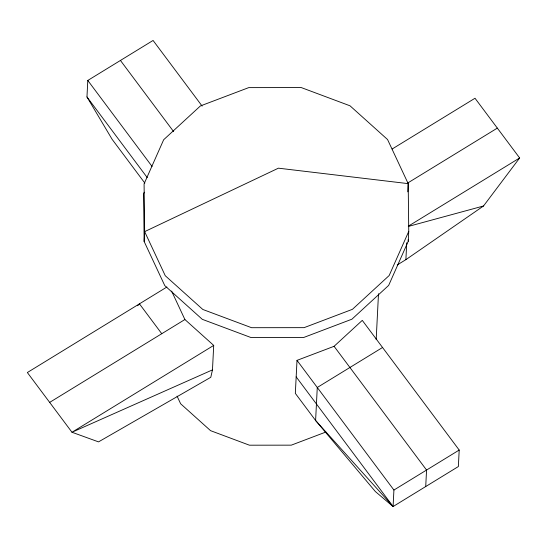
<?xml version="1.0" encoding="UTF-8"?>
<svg xmlns="http://www.w3.org/2000/svg" width="547" height="547" viewBox="0 0 547 547"><rect width="100%" height="100%" fill="white"/><g stroke="black" fill="none" stroke-linecap="round" stroke-linejoin="round"><path stroke-width="0.82" d="M144.832 183.088L112.128 139.328L86.966 96.949L87.8 80.45L153.078 40.457L202.13 106.091M144.148 241.5L144.647 231.634L144.08 183.881L163.662 139.745L200.414 105.94L248.735 87.623L301.267 87.575L350.018 105.803L387.563 139.54L408.192 183.635L408.753 231.395L408.253 241.254L388.671 285.397L351.926 319.195L303.606 337.52L251.066 337.567L202.315 319.339L164.77 285.602L144.148 241.5L143.581 193.747L144.271 192.202M166.91 287.018L27.35 372.534L71.985 432.253L98.522 441.88L210.786 377.293L212.475 369.881L213.713 345.41L184.907 319.53L171.601 291.072M297.007 360.364L295.332 393.368L315.605 420.493L375.392 491.575L393.088 506.543L458.359 466.55L459.2 450.051L362.278 320.371L334.08 346.306L297.007 360.364L393.922 490.044L393.088 506.543L315.605 420.493L317.274 387.481L382.544 347.489M376.179 339.564L378.497 293.718M407.775 191.86L408.192 183.635L278.416 168.175L144.647 231.634L165.269 275.736L202.814 309.472L251.565 327.701L304.105 327.653L352.425 309.328L389.17 275.531L408.753 231.395M397.211 264.967L405.888 259.654L406.742 242.724M425.723 486.55L426.557 470.044L334.08 346.306M405.888 259.654L483.514 205.993L519.65 157.967L475.015 98.248L392.158 149.01M137.714 305.739L139.444 303.852L161.762 333.711M49.668 402.394L184.907 319.53M407.802 182.958L497.332 128.107M213.713 345.41L71.985 432.253L212.475 369.881M408.288 226.198L519.65 157.967M393.922 490.044L459.2 450.051M325.882 432.041L291.298 445.155L249.425 445.196L210.568 430.667L180.64 403.775L177.064 396.131M408.377 226.424L483.514 205.993M120.443 60.45L173.584 131.56M87.8 80.45L152.073 166.445M86.966 96.949L147.266 177.631M296.173 376.869L393.088 506.543M408.233 239.552L408.253 241.254"/></g></svg>
